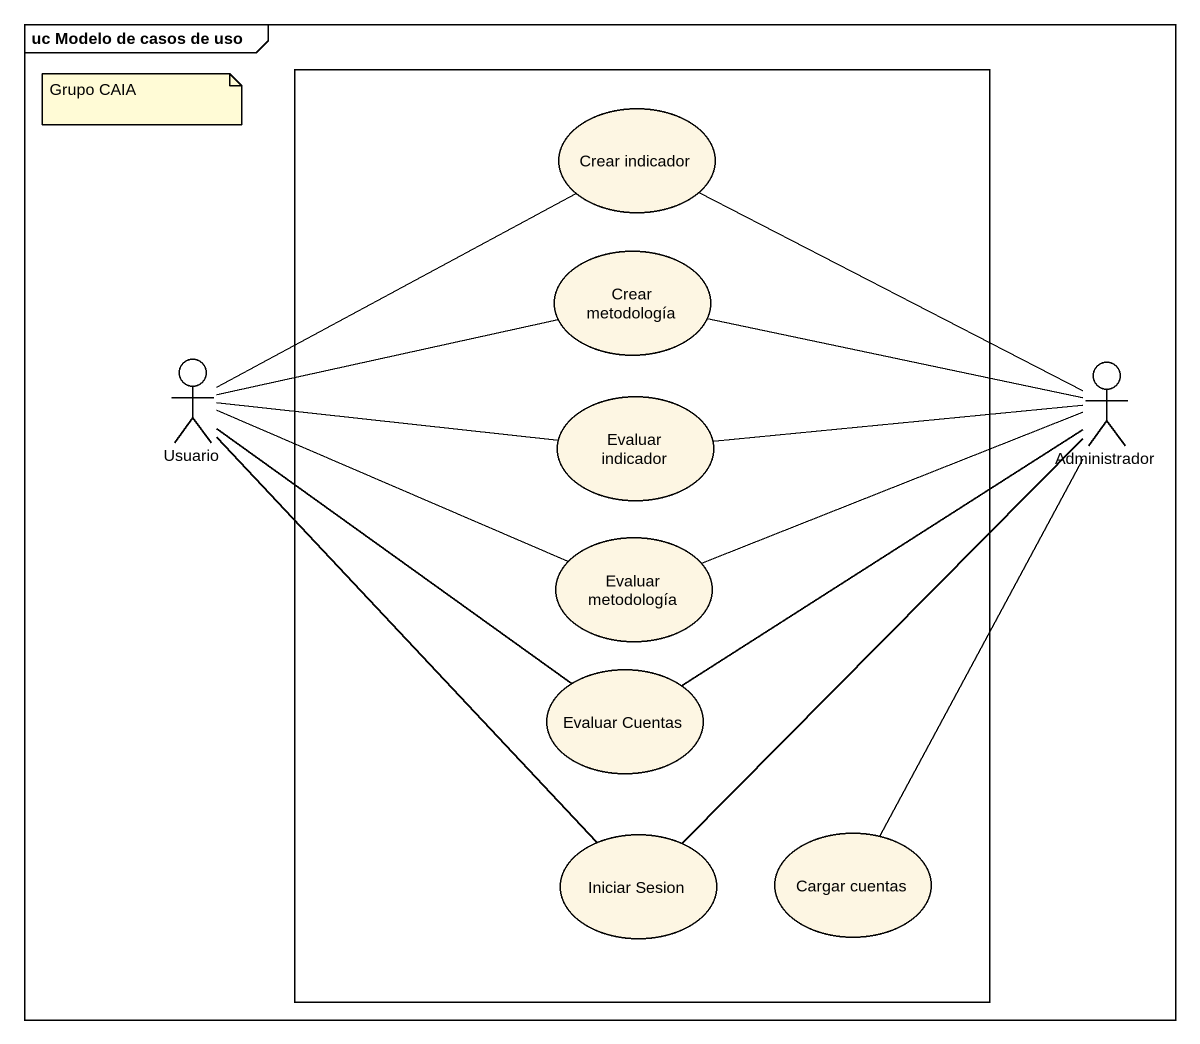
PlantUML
@startuml
mainframe uc Modelo de casos de uso
rectangle " " as rectangle1 {
  usecase "Crear indicador" as Crear_indicador
  usecase "Crear metodología" as Crear_metodología
  usecase "Evaluar indicador" as Evaluar_indicador
  usecase "Evaluar metodología" as Evaluar_metodología
  usecase "Evaluar Cuentas" as Evaluar_Cuentas
  usecase "Iniciar Sesion" as Iniciar_Sesion
  usecase "Cargar cuentas" as Cargar_cuentas
}
actor Usuario
actor Administrador
Crear_indicador -left- Usuario
Crear_indicador -right- Administrador
Crear_metodología -left- Usuario
Crear_metodología -right- Administrador
Usuario -- Evaluar_Cuentas
Usuario -- Iniciar_Sesion
Administrador -- Iniciar_Sesion
Evaluar_indicador -left- Usuario
Evaluar_indicador -right- Administrador
Evaluar_metodología -left- Usuario
Evaluar_metodología -right- Administrador
Evaluar_Cuentas -up- Administrador
Cargar_cuentas -up- Administrador
note as N1
  Grupo CAIA
end note
@enduml
